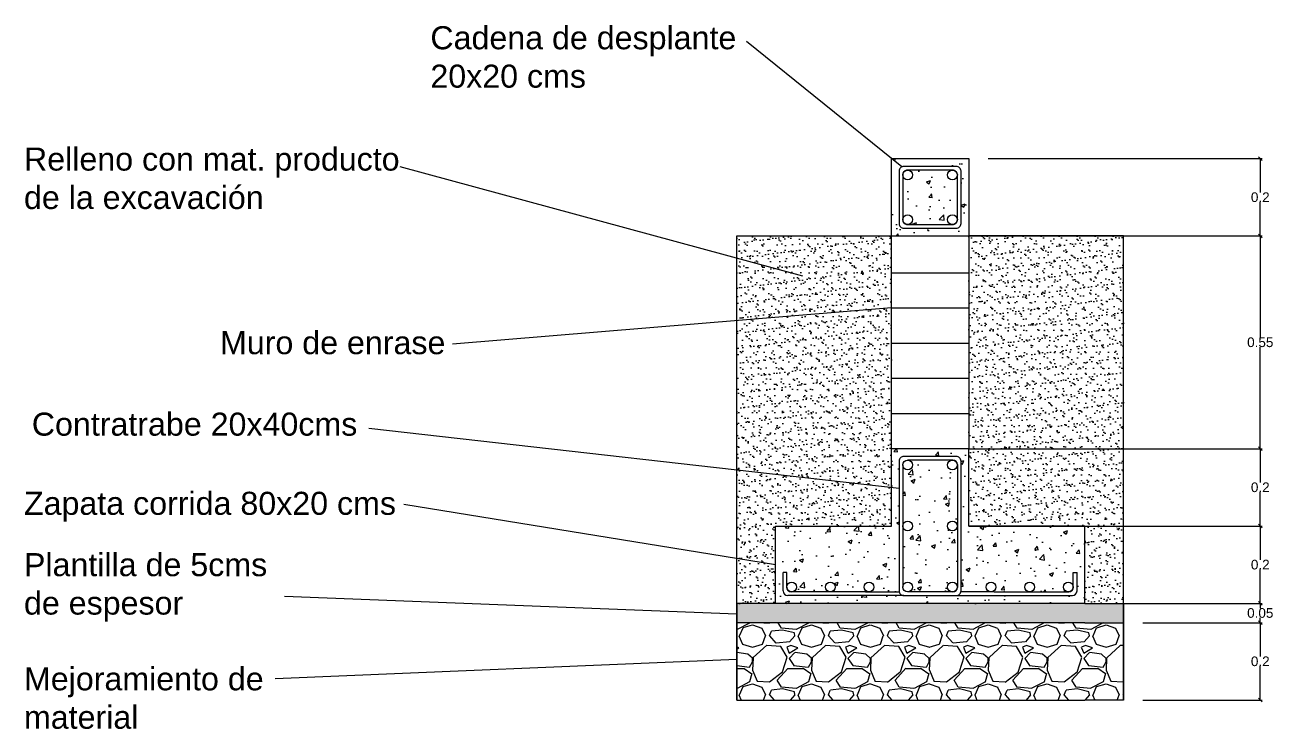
# Model space of a CAD drawing. Header units: millimetres. Extents: x 3504 to 3889, y 1729 to 1927.
# Drawn here: x 3772.2 to 3888.9, y 1737.9 to 1803.7 of the extents above; entities that cross this region are included whole.
import ezdxf

# ---------------------------------------------------------------- set-up
doc = ezdxf.new("R2010")
doc.units = ezdxf.units.MM
doc.styles.get("Standard").update_dxf_attribs({"font": 'arial.ttf'})
doc.dimstyles.new('Copia de ISO-25', dxfattribs={"dimtxt": 0.025, "dimasz": 0.009, "dimexe": 0.005, "dimexo": 0.05, "dimgap": 0, "dimtad": 0, "dimtih": 1, "dimtoh": 1, "dimdsep": 46, "dimtxsty": 'Standard', "dimblk": 'OBLIQUE', "dimcen": 0.005, "dimadec": 0, "dimazin": 0, "dimtfac": 1, "dimtmove": 0, "dimatfit": 3, "dimldrblk": 'NONE', "dimfxl": 1, "dimarcsym": 0})

# ---------------------------------------------------------------- blocks, each defined once
blk = doc.blocks.new('_Oblique')
at = {"color": 0, "linetype": 'ByBlock', "lineweight": -2}
blk.add_line((-0.5, -0.5), (0.5, 0.5), dxfattribs=at)
blk = doc.blocks.new('*D6')
at = {"color": 0, "lineweight": -2, "ltscale": 0.03, "transparency": 16777216}
for p, q in [((3400.5489, 2138.2395), (3400.8579, 2138.2395)), ((3400.8529, 2138.2395), (3400.8529, 2138.1523)), ((3400.8529, 2138.0395), (3400.8529, 2138.1268)), ((3400.5489, 2138.0395), (3400.8579, 2138.0395))]:
    blk.add_line(p, q, dxfattribs=at)
at = {"layer": 'Defpoints', "color": 0, "lineweight": 0, "ltscale": 0.03, "transparency": 16777216}
for p in [(3400.4989, 2138.2395), (3400.8529, 2138.2395), (3400.4989, 2138.0395)]:
    blk.add_point(p, dxfattribs=at)
at = {"color": 0, "lineweight": -2, "ltscale": 0.03, "transparency": 16777216, "xscale": 0.009, "yscale": 0.009, "zscale": 0.009}
for p, rotation in [((3400.8529, 2138.2395), 90), ((3400.8529, 2138.0395), 270)]:
    blk.add_blockref('_Oblique', p, dxfattribs=dict(at, rotation=rotation))
at = {"color": 0, "lineweight": 0, "ltscale": 0.03, "transparency": 16777216, "insert": (3400.8529, 2138.1395), "char_height": 0.025, "attachment_point": 5}
blk.add_mtext('0.2', dxfattribs=at)
blk = doc.blocks.new('_None')
blk = doc.blocks.new('*D7')
at = {"color": 0, "lineweight": -2, "ltscale": 0.03, "transparency": 16777216}
for p, q in [((3400.5489, 2138.2895), (3400.8579, 2138.2895)), ((3400.8529, 2138.2895), (3400.8529, 2138.2773)), ((3400.8529, 2138.2395), (3400.8529, 2138.2518)), ((3400.5489, 2138.2395), (3400.8579, 2138.2395))]:
    blk.add_line(p, q, dxfattribs=at)
at = {"layer": 'Defpoints', "color": 0, "lineweight": 0, "ltscale": 0.03, "transparency": 16777216}
for p in [(3400.4989, 2138.2895), (3400.8529, 2138.2895), (3400.4989, 2138.2395)]:
    blk.add_point(p, dxfattribs=at)
at = {"color": 0, "lineweight": -2, "ltscale": 0.03, "transparency": 16777216, "xscale": 0.009, "yscale": 0.009, "zscale": 0.009}
for p, rotation in [((3400.8529, 2138.2895), 90), ((3400.8529, 2138.2395), 270)]:
    blk.add_blockref('_Oblique', p, dxfattribs=dict(at, rotation=rotation))
at = {"color": 0, "lineweight": 0, "ltscale": 0.03, "transparency": 16777216, "insert": (3400.8529, 2138.2645), "char_height": 0.025, "attachment_point": 5}
blk.add_mtext('0.05', dxfattribs=at)
blk = doc.blocks.new('*D8')
at = {"color": 0, "lineweight": -2, "ltscale": 0.03, "transparency": 16777216}
for p, q in [((3400.1489, 2139.4395), (3400.8579, 2139.4395)), ((3400.8529, 2139.4395), (3400.8529, 2139.3523)), ((3400.8529, 2139.2395), (3400.8529, 2139.3268)), ((3400.1489, 2139.2395), (3400.8579, 2139.2395))]:
    blk.add_line(p, q, dxfattribs=at)
at = {"layer": 'Defpoints', "color": 0, "lineweight": 0, "ltscale": 0.03, "transparency": 16777216}
for p in [(3400.0989, 2139.4395), (3400.8529, 2139.4395), (3400.0989, 2139.2395)]:
    blk.add_point(p, dxfattribs=at)
at = {"color": 0, "lineweight": -2, "ltscale": 0.03, "transparency": 16777216, "xscale": 0.009, "yscale": 0.009, "zscale": 0.009}
for p, rotation in [((3400.8529, 2139.4395), 90), ((3400.8529, 2139.2395), 270)]:
    blk.add_blockref('_Oblique', p, dxfattribs=dict(at, rotation=rotation))
at = {"color": 0, "lineweight": 0, "ltscale": 0.03, "transparency": 16777216, "insert": (3400.8529, 2139.3395), "char_height": 0.025, "attachment_point": 5}
blk.add_mtext('0.2', dxfattribs=at)
blk = doc.blocks.new('*D9')
at = {"color": 0, "lineweight": -2, "ltscale": 0.03, "transparency": 16777216}
for p, q in [((3400.0989, 2139.2395), (3400.8579, 2139.2395)), ((3400.8529, 2139.2395), (3400.8529, 2138.9773)), ((3400.8529, 2138.6895), (3400.8529, 2138.9518)), ((3400.0989, 2138.6895), (3400.8579, 2138.6895))]:
    blk.add_line(p, q, dxfattribs=at)
at = {"layer": 'Defpoints', "color": 0, "lineweight": 0, "ltscale": 0.03, "transparency": 16777216}
for p in [(3400.0989, 2139.2395), (3400.0989, 2138.6895), (3400.8529, 2138.6895)]:
    blk.add_point(p, dxfattribs=at)
at = {"color": 0, "lineweight": -2, "ltscale": 0.03, "transparency": 16777216, "xscale": 0.009, "yscale": 0.009, "zscale": 0.009}
for p, rotation in [((3400.8529, 2139.2395), 90), ((3400.8529, 2138.6895), 270)]:
    blk.add_blockref('_Oblique', p, dxfattribs=dict(at, rotation=rotation))
at = {"color": 0, "lineweight": 0, "ltscale": 0.03, "transparency": 16777216, "insert": (3400.8529, 2138.9645), "char_height": 0.025, "attachment_point": 5}
blk.add_mtext('0.55', dxfattribs=at)
blk = doc.blocks.new('*D10')
at = {"color": 0, "lineweight": -2, "ltscale": 0.03, "transparency": 16777216}
for p, q in [((3400.0989, 2138.6895), (3400.8579, 2138.6895)), ((3400.8529, 2138.6895), (3400.8529, 2138.6023)), ((3400.8529, 2138.4895), (3400.8529, 2138.5768)), ((3400.0989, 2138.4895), (3400.8579, 2138.4895))]:
    blk.add_line(p, q, dxfattribs=at)
at = {"layer": 'Defpoints', "color": 0, "lineweight": 0, "ltscale": 0.03, "transparency": 16777216}
for p in [(3400.0989, 2138.6895), (3400.0989, 2138.4895), (3400.8529, 2138.4895)]:
    blk.add_point(p, dxfattribs=at)
at = {"color": 0, "lineweight": -2, "ltscale": 0.03, "transparency": 16777216, "xscale": 0.009, "yscale": 0.009, "zscale": 0.009}
for p, rotation in [((3400.8529, 2138.6895), 90), ((3400.8529, 2138.4895), 270)]:
    blk.add_blockref('_Oblique', p, dxfattribs=dict(at, rotation=rotation))
at = {"color": 0, "lineweight": 0, "ltscale": 0.03, "transparency": 16777216, "insert": (3400.8529, 2138.5895), "char_height": 0.025, "attachment_point": 5}
blk.add_mtext('0.2', dxfattribs=at)
blk = doc.blocks.new('*D11')
at = {"color": 0, "lineweight": -2, "ltscale": 0.03, "transparency": 16777216}
for p, q in [((3400.3989, 2138.4895), (3400.8579, 2138.4895)), ((3400.8529, 2138.4895), (3400.8529, 2138.4023)), ((3400.8529, 2138.2895), (3400.8529, 2138.3768)), ((3400.3989, 2138.2895), (3400.8579, 2138.2895))]:
    blk.add_line(p, q, dxfattribs=at)
at = {"layer": 'Defpoints', "color": 0, "lineweight": 0, "ltscale": 0.03, "transparency": 16777216}
for p in [(3400.3989, 2138.4895), (3400.3989, 2138.2895), (3400.8529, 2138.2895)]:
    blk.add_point(p, dxfattribs=at)
at = {"color": 0, "lineweight": -2, "ltscale": 0.03, "transparency": 16777216, "xscale": 0.009, "yscale": 0.009, "zscale": 0.009}
for p, rotation in [((3400.8529, 2138.4895), 90), ((3400.8529, 2138.2895), 270)]:
    blk.add_blockref('_Oblique', p, dxfattribs=dict(at, rotation=rotation))
at = {"color": 0, "lineweight": 0, "ltscale": 0.03, "transparency": 16777216, "insert": (3400.8529, 2138.3895), "char_height": 0.025, "attachment_point": 5}
blk.add_mtext('0.2', dxfattribs=at)
blk = doc.blocks.new('Dimensión zapata')
at = {"lineweight": 0, "ltscale": 0.03, "transparency": 33554687}
h = blk.add_hatch(dxfattribs=at)
h.set_pattern_fill('AR-CONC', color=256, scale=0.00059)
h.paths.add_polyline_path([(3399.9404, 2139.269, 0.428884), (3399.9537, 2139.2817, 1), (3399.9283, 2139.2817, 0.433971)], flags=0)
h.paths.add_polyline_path([(3400.0989, 2139.4395), (3399.8989, 2139.4395), (3399.8989, 2139.2395), (3400.0989, 2139.2395)])
h.paths.add_polyline_path([(3400.0789, 2139.2715, -0.414214), (3400.0669, 2139.2595), (3399.9309, 2139.2595, -0.414214), (3399.9189, 2139.2715), (3399.9189, 2139.4075, -0.414214), (3399.9309, 2139.4195), (3400.0669, 2139.4195, -0.414214), (3400.0789, 2139.4075)], flags=16)
h.paths.add_polyline_path([(3400.0694, 2139.281, -0.414214), (3400.0574, 2139.269), (3399.9404, 2139.269, -0.414214), (3399.9284, 2139.281), (3399.9284, 2139.398, -0.414214), (3399.9404, 2139.41), (3400.0574, 2139.41, -0.414214), (3400.0694, 2139.398)], flags=0)
h = blk.add_hatch(dxfattribs=at)
h.set_pattern_fill('AR-CONC', color=256, scale=0.00059)
h.paths.add_polyline_path([(3400.0694, 2139.3959, -0.94455), (3400.0441, 2139.3973, -0.414214), (3400.0568, 2139.41), (3399.941, 2139.41, -0.414214), (3399.9537, 2139.3973, -0.94455), (3399.9284, 2139.3959), (3399.9284, 2139.2832, -0.94455), (3399.9537, 2139.2817, -0.414214), (3399.941, 2139.269), (3400.0568, 2139.269, -0.414214), (3400.0441, 2139.2817, -0.94455), (3400.0694, 2139.2832)])
h = blk.add_hatch(dxfattribs=at)
h.set_pattern_fill('AR-SAND', color=256, scale=0.00059)
h.paths.add_polyline_path([(3399.4989, 2138.2895), (3399.5989, 2138.2895), (3399.5989, 2138.4895), (3399.8989, 2138.4895), (3399.8989, 2138.6895), (3399.8989, 2139.2395), (3399.4989, 2139.2395)])
h = blk.add_hatch(dxfattribs=at)
h.set_pattern_fill('AR-SAND', color=256, scale=0.00059)
h.paths.add_polyline_path([(3400.0989, 2138.6895), (3400.0989, 2138.4895), (3400.3989, 2138.4895), (3400.3989, 2138.2895), (3400.4989, 2138.2895), (3400.4989, 2139.2395), (3400.0989, 2139.2395)])
h = blk.add_hatch(dxfattribs=at)
h.set_pattern_fill('AR-CONC', color=256, scale=0.00059)
h.paths.add_polyline_path([(3399.9283, 2138.3318, -1), (3399.9537, 2138.3318, -0.414214), (3399.941, 2138.3191), (3400.0568, 2138.3191, -0.414214), (3400.0441, 2138.3318, -1), (3400.0695, 2138.3318), (3400.0695, 2138.4895, -1), (3400.0441, 2138.4895, -1), (3400.0695, 2138.4895), (3400.0695, 2138.6473, -1), (3400.0441, 2138.6473, -0.414214), (3400.0568, 2138.66), (3399.941, 2138.66, -0.414214), (3399.9537, 2138.6473, -1), (3399.9283, 2138.6473), (3399.9283, 2138.4895, -1), (3399.9537, 2138.4895, -1), (3399.9283, 2138.4895)], flags=0)
h.paths.add_polyline_path([(3400.0989, 2138.4895), (3400.0989, 2138.6895), (3399.8989, 2138.6895), (3399.8989, 2138.4895), (3399.5989, 2138.4895), (3399.5989, 2138.2895), (3400.3989, 2138.2895), (3400.3989, 2138.4895)])
h.paths.add_polyline_path([(3400.1694, 2138.3318, -0.406448), (3400.1571, 2138.3191), (3400.1646, 2138.3191), (3400.257, 2138.3191, -0.419957), (3400.244, 2138.3318, -1), (3400.2694, 2138.3318, -0.408494), (3400.257, 2138.3191), (3400.3567, 2138.3191, -0.414685), (3400.344, 2138.3318, -1), (3400.3694, 2138.3318), (3400.3694, 2138.3695), (3400.3789, 2138.3695), (3400.3789, 2138.3215, -0.414214), (3400.3669, 2138.3095), (3400.0669, 2138.3095), (3399.9309, 2138.3095), (3399.6309, 2138.3095, -0.414214), (3399.6189, 2138.3215), (3399.6189, 2138.3695), (3399.6284, 2138.3695), (3399.6284, 2138.3318, -1), (3399.6538, 2138.3318, -0.413728), (3399.6411, 2138.3191), (3399.7413, 2138.3191, -0.419971), (3399.7284, 2138.3318, -1), (3399.7538, 2138.3318, -0.408479), (3399.7413, 2138.3191), (3399.8332, 2138.3191), (3399.8414, 2138.3191, -0.422008), (3399.8283, 2138.3318, -1), (3399.8537, 2138.3318, -0.406462), (3399.8414, 2138.3191), (3399.9189, 2138.3191), (3399.9189, 2138.6575, -0.414214), (3399.9309, 2138.6695), (3400.0669, 2138.6695, -0.414214), (3400.0789, 2138.6575), (3400.0789, 2138.3191), (3400.1571, 2138.3191, -0.422022), (3400.144, 2138.3318, -1)], flags=16)
h.paths.add_polyline_path([(3400.0695, 2138.3311, -0.414214), (3400.0575, 2138.3191), (3399.941, 2138.3191, -0.414214), (3399.9283, 2138.3318), (3399.9283, 2138.6473, -0.414214), (3399.941, 2138.66), (3400.0575, 2138.66, -0.414214), (3400.0695, 2138.648)], flags=0)
h.paths.add_polyline_path([(3400.0441, 2138.3318, -1), (3400.0695, 2138.3318, -1)], flags=0)
h.paths.add_polyline_path([(3400.0441, 2138.4895, -1), (3400.0695, 2138.4895, -1)], flags=0)
h.paths.add_polyline_path([(3399.9283, 2138.4895, -1), (3399.9537, 2138.4895, -1)], flags=0)
h.paths.add_polyline_path([(3400.0441, 2138.6473, -1), (3400.0695, 2138.6473, -1)], flags=0)
h = blk.add_hatch(dxfattribs=at)
h.set_pattern_fill('AR-CONC', color=256, scale=0.00059)
h.paths.add_polyline_path([(3400.0695, 2138.6473, -1), (3400.0441, 2138.6473, -0.414214), (3400.0568, 2138.66), (3399.941, 2138.66, -0.414214), (3399.9537, 2138.6473, -1), (3399.9283, 2138.6473), (3399.9283, 2138.4895, -1), (3399.9537, 2138.4895, -1), (3399.9283, 2138.4895), (3399.9283, 2138.3318, -1), (3399.9537, 2138.3318, -0.414214), (3399.941, 2138.3191), (3400.0568, 2138.3191, -0.414214), (3400.0441, 2138.3318, -1), (3400.0695, 2138.3318), (3400.0695, 2138.4895, -1), (3400.0441, 2138.4895, -1), (3400.0695, 2138.4895)])
h = blk.add_hatch(dxfattribs=at)
h.set_pattern_fill('AR-CONC', color=256, scale=0.0001)
h.set_pattern_definition([(50, (0, 0), (0.0182184669, -0.001593908554), [0.001905, -0.020955]), (355, (0, 0), (-0.00352434214, 0.01910568452), [0.001524, -0.01676405842]), (100.4514447, (0.001518, -0.000133), (0.01469412471, 0.01751177519), [0.00161900088, -0.01780902446]), (46.1842, (0, 0.00508), (0.02710790409, -0.00420423279), [0.0028575, -0.0314325]), (96.6355576, (0.00226, 0.00473), (0.0237404134, 0.02474261246), [0.00242850231, -0.02671356082]), (351.1841512, (0, 0.00508), (0.0237404134, 0.02474261246), [0.0022859967, -0.0251459732]), (21, (0.00254, 0.00381), (0.015161439127, -0.01022651982), [0.001905, -0.020955]), (326, (0.00254, 0.00381), (0.006180202835, 0.01841879661), [0.001524, -0.016764]), (71.451445, (0.003803, 0.002958), (0.02134164193, 0.00819227689), [0.00161900088, -0.01780899376]), (37.5, (0, 0), (0.000308860325, 0.008455503887), [0, -0.0165608, 0, -0.017018, 0, -0.0168275]), (7.5, (0, 0), (0.006681966251, 0.010018057482), [0, -0.0097028, 0, -0.0161798, 0, -0.0064135]), (327.5, (-0.005664, 0), (0.013559059517, -0.000572874399), [0, -0.00635, 0, -0.019812, 0, -0.026289]), (317.5, (-0.008204, 0), (0.01481291814, 0.002542649103), [0, -0.008255, 0, -0.0131572, 0, -0.018669])])
h.paths.add_polyline_path([(3400.3989, 2138.2395), (3400.4989, 2138.2395), (3400.4989, 2138.2895), (3400.3989, 2138.2895), (3399.5989, 2138.2895), (3399.4989, 2138.2895), (3399.4989, 2138.2395), (3399.5989, 2138.2395)])
h = blk.add_hatch(dxfattribs=at)
h.set_pattern_fill('GRAVEL', color=0, scale=0.006)
h.set_pattern_definition([(228.0127875, (0.109728, 0.1524), (-1.219200000096, -1.371599999915), [0.0205032864, -2.0298290184]), (184.969741, (0.096012, 0.13716), (1.828799999276, 0.152400008682), [0.035184283, -3.4832429336]), (132.5104471, (0.06096, 0.134112), (1.524000000644, -1.676399999415), [0.024808891, -2.4560833676]), (267.273689, (0.001524, 0.096012), (0.152400000319, 3.047999999984), [0.032040271, -3.1719862455]), (292.83365418, (0, 0.064008), (-0.762000000064, 1.828799999973), [0.031418022, -3.110388465]), (357.273689, (0.012192, 0.035052), (-3.047999999984, 0.152400000319), [0.032040271, -3.1719862455]), (37.69424047, (0.044196, 0.033528), (-1.981199999912, -1.524000000114), [0.0423716196, -4.194786919]), (72.25532837, (0.077724, 0.059436), (1.066800000287, 3.352799999909), [0.040003171, -3.960315396]), (121.42956562, (0.089916, 0.097536), (-1.219200000173, 1.981199999894), [0.03214878, -3.182732742]), (175.2363583, (0.073152, 0.124968), (1.676399999976, -0.152400000263), [0.036702797, -1.798436217]), (222.3974378, (0.036576, 0.128016), (-1.8287999999415, -1.676400000064), [0.047464675, -4.699006351]), (138.81407483, (0.1524, 0.094488), (-1.066799999936, 0.914400000074), [0.0162002724, -1.6038339495]), (171.4692344, (0.140208, 0.105156), (1.981200000053, -0.304799999654), [0.030820919, -3.05127834]), (225, (0.10973, 0.10973), (0, -0.1524), [0.0215525604, -0.1939735865]), (203.1985905, (0.09906, 0.128016), (0.76200000002, 0.30479999995), [0.011606479, -1.149037342]), (291.8014095, (0.088392, 0.123444), (-0.15240000003, 0.45719999999), [0.016413937, -0.8042851794]), (30.9637565, (0.094488, 0.108204), (0.45720000001, 0.30479999998), [0.0266591796, -0.861977889]), (161.5650512, (0.11735, 0.12192), (0.3048, -0.1524), [0.0192772284, -0.462653887]), (16.38954033, (0, 0.123444), (1.524, 0.4572), [0.02700528, -2.6735296004]), (70.34617594, (0.025908, 0.131064), (-0.609600000056, -1.67639999998), [0.0226559364, -2.2429329407]), (293.1985905, (0.117348, 0.1524), (-0.30479999995, 0.76200000002), [0.023212806, -1.1374310153]), (343.61045967, (0.126492, 0.131064), (-1.524000000032, 0.457199999893), [0.02700528, -2.6735296004]), (339.4439548, (0, 0.028956), (-0.762, 0.3048), [0.026042112, -1.276064059]), (294.7751406, (0.024384, 0.019812), (-0.762000000907, 1.676399999588), [0.021820327, -2.160215603]), (66.8014095, (0.118872, 0), (0.30479999995, 0.76200000002), [0.023212806, -1.1374310153]), (17.35402464, (0.128016, 0.021336), (-1.98119999996, -0.609600000128), [0.0255469644, -2.529142559]), (69.4439548, (0.044196, 0), (-0.304800000005, -0.762), [0.013021056, -1.289085115]), (101.3099325, (0.109728, 0), (-0.1524, 0.6096), [0.007770876, -0.769319698]), (165.9637565, (0.108204, 0.00762), (0.4572, -0.1524), [0.031418022, -0.5969432753]), (186.00900596, (0.077724, 0.01524), (1.523999999992, 0.15240000008), [0.02911602, -2.882481892]), (303.6900675, (0.09449, 0.09449), (-0.1524, 0.3048), [0.021979433, -0.5275065816]), (353.15722659, (0.10668, 0.0762), (2.590800000016, -0.304799999864), [0.0383734056, -3.798960544]), (60.9453959, (0.14478, 0.071628), (-0.609600000017, -1.06679999999), [0.0156904944, -1.553363539]), (90, (0.1524, 0.08534), (-0.1524, 0.1524), [0.009144, -0.143256]), (120.25643716, (0.074676, 0.019812), (0.609599999925, -1.066800000043), [0.0211720176, -2.0960364464]), (48.0127875, (0.064008, 0.0381), (1.2192000001, 1.37159999991), [0.041006573, -2.009325732]), (0, (0.09144, 0.06858), (0.1524, 0.1524), [0.039624, -0.112776]), (325.3048465, (0.131064, 0.06858), (1.524000000577, -1.066799999175), [0.0240965736, -2.3855590034]), (254.0546041, (0.150876, 0.054864), (-0.15239999999, -0.6096), [0.022189745, -1.0872990023]), (207.64597536, (0.14478, 0.033528), (-2.895600000106, -1.523999999798), [0.036128706, -3.5767478654]), (175.42607874, (0.112776, 0.016764), (-1.9812, 0.1524), [0.0382217676, -3.7839507874])])
h.paths.add_polyline_path([(3399.5989, 2138.2395), (3399.4989, 2138.2395), (3399.4989, 2138.0395), (3399.5989, 2138.0395), (3400.3989, 2138.0395), (3400.4989, 2138.0395), (3400.4989, 2138.2395), (3400.3989, 2138.2395)])
at = {"color": 18, "lineweight": 0, "ltscale": 0.03, "true_color": 0x000000}
for p, q in [((3399.9256, 2139.4183), (3399.5242, 2139.742)), ((3399.6697, 2139.1352), (3398.6281, 2139.4184)), ((3399.4989, 2138.0395), (3399.4989, 2139.2395)), ((3399.4989, 2139.2395), (3399.8989, 2139.2395)), ((3400.4989, 2139.2395), (3400.0989, 2139.2395)), ((3400.4989, 2138.0395), (3400.4989, 2139.2395)), ((3399.8989, 2139.1445), (3400.0989, 2139.1445)), ((3399.8989, 2139.0535), (3398.7635, 2138.9597)), ((3399.8989, 2139.0535), (3400.0989, 2139.0535)), ((3399.8989, 2138.9625), (3400.0989, 2138.9625)), ((3399.8989, 2138.8715), (3400.0989, 2138.8715)), ((3399.8989, 2138.7805), (3400.0989, 2138.7805)), ((3398.5473, 2138.7421), (3399.9189, 2138.5873)), ((3400.0575, 2138.66), (3399.9403, 2138.66)), ((3399.5989, 2138.3895), (3398.6382, 2138.5454)), ((3399.6189, 2138.3215), (3399.6189, 2138.3695)), ((3399.6284, 2138.3695), (3399.6189, 2138.3695)), ((3399.6284, 2138.3311), (3399.6284, 2138.3695)), ((3400.3694, 2138.3695), (3400.3789, 2138.3695)), ((3400.3694, 2138.3311), (3400.3694, 2138.3695)), ((3400.3789, 2138.3215), (3400.3789, 2138.3695)), ((3399.4989, 2138.2619), (3398.3292, 2138.3072)), ((3399.9309, 2138.3095), (3399.6309, 2138.3095)), ((3399.8332, 2138.3191), (3399.6404, 2138.3191)), ((3399.8332, 2138.3191), (3399.9192, 2138.3191)), ((3400.0575, 2138.3191), (3399.9403, 2138.3191)), ((3399.9414, 2138.3191), (3399.9406, 2138.3191)), ((3400.0579, 2138.3191), (3400.0563, 2138.3191)), ((3400.0669, 2138.3095), (3400.3669, 2138.3095)), ((3400.1646, 2138.3191), (3400.0786, 2138.3191)), ((3400.1646, 2138.3191), (3400.3574, 2138.3191)), ((3399.4989, 2138.1441), (3398.3055, 2138.0948))]:
    blk.add_line(p, q, dxfattribs=at)
at = {"lineweight": 0, "ltscale": 0.03}
for p, q in [((3399.8989, 2139.2395), (3399.8989, 2139.4395)), ((3399.8989, 2139.4395), (3400.0989, 2139.4395)), ((3400.0989, 2139.4395), (3400.0989, 2139.2395)), ((3399.8989, 2138.6895), (3399.8989, 2139.2395)), ((3399.8989, 2139.2395), (3400.0989, 2139.2395)), ((3400.0989, 2139.2395), (3400.0989, 2138.6895)), ((3400.0989, 2138.6895), (3399.8989, 2138.6895)), ((3399.8989, 2138.4895), (3399.8989, 2138.6895)), ((3400.0989, 2138.4895), (3400.0989, 2138.6895)), ((3399.9283, 2138.648), (3399.9283, 2138.3311)), ((3400.0695, 2138.648), (3400.0695, 2138.3311)), ((3399.5989, 2138.2895), (3399.5989, 2138.4895)), ((3399.5989, 2138.4895), (3399.8989, 2138.4895)), ((3400.3989, 2138.4895), (3400.0989, 2138.4895)), ((3400.3989, 2138.2895), (3400.3989, 2138.4895)), ((3399.5989, 2138.2895), (3399.4989, 2138.2895)), ((3399.4989, 2138.2895), (3399.4989, 2138.0395)), ((3400.3989, 2138.2895), (3399.5989, 2138.2895)), ((3400.3989, 2138.2895), (3400.4989, 2138.2895)), ((3400.4989, 2138.2895), (3400.4989, 2138.0395)), ((3399.5989, 2138.2395), (3399.4989, 2138.2395)), ((3400.3989, 2138.2395), (3399.5989, 2138.2395)), ((3400.3989, 2138.2395), (3400.4989, 2138.2395)), ((3399.4989, 2138.0395), (3399.5989, 2138.0395)), ((3399.5989, 2138.0395), (3400.3989, 2138.0395)), ((3400.4989, 2138.0395), (3400.3989, 2138.0395))]:
    blk.add_line(p, q, dxfattribs=at)
at = {"color": 18, "lineweight": 0, "ltscale": 0.03, "true_color": 0x000000}
for points in [[(3399.9309, 2139.2595), (3400.0669, 2139.2595, 0.414214), (3400.0789, 2139.2715), (3400.0789, 2139.4075, 0.414214), (3400.0669, 2139.4195), (3399.9309, 2139.4195, 0.414214), (3399.9189, 2139.4075), (3399.9189, 2139.2715, 0.414214)], [(3399.9404, 2139.269), (3400.0574, 2139.269, 0.414214), (3400.0694, 2139.281), (3400.0694, 2139.398, 0.414214), (3400.0574, 2139.41), (3399.9404, 2139.41, 0.414214), (3399.9284, 2139.398), (3399.9284, 2139.281, 0.414214)], [(3399.9189, 2138.6575), (3399.9189, 2138.3215, 0.414214), (3399.9309, 2138.3095), (3400.0669, 2138.3095, 0.414214), (3400.0789, 2138.3215), (3400.0789, 2138.6575, 0.414214), (3400.0669, 2138.6695), (3399.9309, 2138.6695, 0.414214)]]:
    blk.add_lwpolyline(points, format="xyb", close=True, dxfattribs=at)
for centre in [(3399.941, 2139.3973), (3400.0568, 2139.3973), (3399.941, 2139.2817), (3400.0568, 2139.2817), (3399.941, 2138.6473), (3400.0568, 2138.6473), (3399.941, 2138.4895), (3400.0568, 2138.4895), (3399.6411, 2138.3318), (3399.7411, 2138.3318), (3399.841, 2138.3318), (3399.941, 2138.3318), (3400.0568, 2138.3318), (3400.1567, 2138.3318), (3400.2567, 2138.3318), (3400.3567, 2138.3318)]:
    blk.add_circle(centre, 0.0127, dxfattribs=at)
for centre, start, end in [((3400.0575, 2138.648), 0, 90), ((3399.6309, 2138.3215), 180, 270), ((3399.6404, 2138.3311), 180, 270), ((3400.0575, 2138.3311), 270, 0), ((3400.3574, 2138.3311), 270, 0), ((3400.3669, 2138.3215), 270, 0)]:
    blk.add_arc(centre, 0.012, start, end, dxfattribs=at)
at = {"color": 18, "lineweight": 0, "ltscale": 0.03, "true_color": 0x000000, "char_height": 0.059582, "attachment_point": 1}
for s, width, heights, insert in [('Cadena de desplante 20x20 cms', 0.972358, [0.1803], (3398.7065, 2139.7818)), ('Relleno con mat. producto de la excavación', 1.074482, [0], (3397.6554, 2139.4681)), ('Muro de enrase', 0.972358, [0.1803], (3398.1624, 2138.9934)), ('Contratrabe 20x40cms', 0.972358, [0.1803], (3397.6756, 2138.7827)), ('Zapata corrida 80x20 cms', 0.972358, [0.1803], (3397.6554, 2138.578)), ('Plantilla de 5cms de espesor', 0.703526, [0.1803], (3397.6554, 2138.4194)), ('Mejoramiento de material', 0.703526, [0.2578], (3397.6554, 2138.1242))]:
    blk.add_mtext_dynamic_manual_height_columns(s, width=width, gutter_width=0.2979, heights=heights, dxfattribs=dict(at, insert=insert))
at = {"color": 18, "lineweight": 0, "ltscale": 0.03, "true_color": 0x000000}
for base, p1, p2, picture, middle in [((3400.8529, 2139.4395), (3400.0989, 2139.2395), (3400.0989, 2139.4395), '*D8', (3400.8529, 2139.3395)), ((3400.8529, 2138.2895), (3400.4989, 2138.2395), (3400.4989, 2138.2895), '*D7', (3400.8529, 2138.2645)), ((3400.8529, 2138.2395), (3400.4989, 2138.0395), (3400.4989, 2138.2395), '*D6', (3400.8529, 2138.1395))]:
    dim = blk.add_linear_dim(base=base, p1=p1, p2=p2, angle=270, dimstyle='Copia de ISO-25', dxfattribs=at)
    dim.commit()
    dim.dimension.update_dxf_attribs({"geometry": picture, "text_midpoint": middle})
for base, p1, p2, picture, middle in [((3400.8529, 2138.6895), (3400.0989, 2139.2395), (3400.0989, 2138.6895), '*D9', (3400.8529, 2138.9645)), ((3400.8529, 2138.4895), (3400.0989, 2138.6895), (3400.0989, 2138.4895), '*D10', (3400.8529, 2138.5895)), ((3400.8529, 2138.2895), (3400.3989, 2138.4895), (3400.3989, 2138.2895), '*D11', (3400.8529, 2138.3895))]:
    dim = blk.add_linear_dim(base=base, p1=p1, p2=p2, angle=90, dimstyle='Copia de ISO-25', override={"dimexo": 0}, dxfattribs=at)
    dim.commit()
    dim.dimension.update_dxf_attribs({"geometry": picture, "text_midpoint": middle})

msp = doc.modelspace()

# ---------------------------------------------------------------- block references
at = {"color": 18, "lineweight": 0, "true_color": 0x000000, "xscale": 36.15248361379553, "yscale": 36.15248361379553, "zscale": 36.15248361379553}
msp.add_blockref('Dimensión zapata', (-119061.55, -75554.84), dxfattribs=at)

doc.saveas('drawing.dxf')
